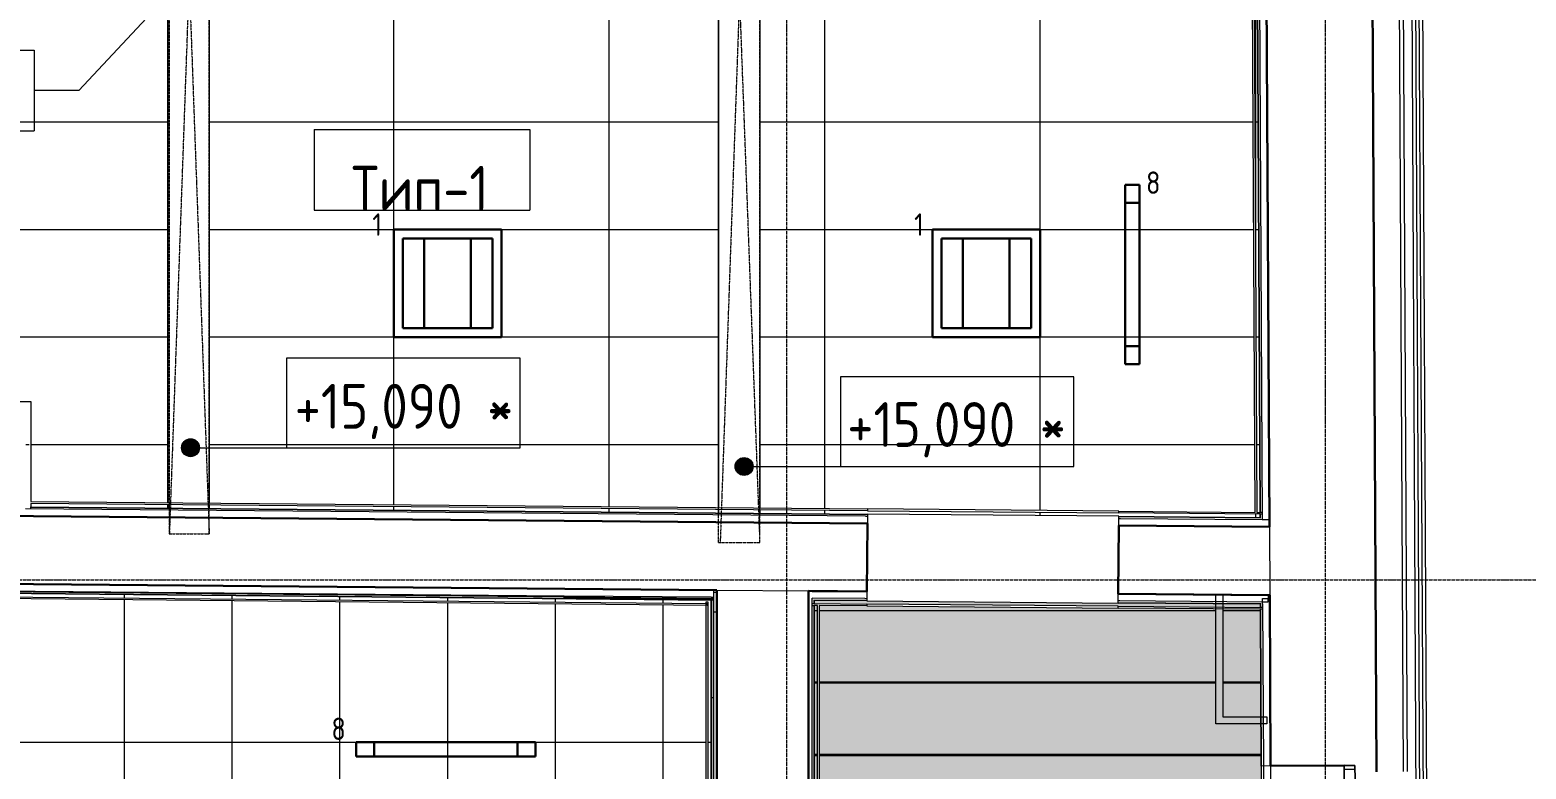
# Model space of a CAD drawing. Header units: millimetres. Extents: x -10051 to 73829, y -4843 to 44223.
# Drawn here: x -4216 to 4117, y 35489 to 39611 of the extents above; entities that cross this region are included whole.
import ezdxf

# ---------------------------------------------------------------- set-up
doc = ezdxf.new("R2010")
doc.units = ezdxf.units.MM
for name, pattern in [('ADSK_Линия сетки', [25, 20, -2.5, 0, -2.5]), ('ADSK_Штрих_ш3 п1_5', [4.5, 3, -1.5]), ('ADSK_Штрихпунктирная 2 точки_ш15 п1_5 п1_5 п1_5', [19.5, 15, -1.5, 0, -1.5, 0, -1.5])]:
    doc.linetypes.add(name, pattern=pattern)
for name, color, linetype, lineweight in [('_ Окна', 7, 'Continuous', 9), ('Аннотация', 7, 'Continuous', 20), ('Каркас', 7, 'Continuous', 18), ('Марки', 7, 'Continuous', 20), ('Окна', 7, 'Continuous', 9), ('Оси', 7, 'Continuous', 9), ('Отметки', 7, 'Continuous', 9), ('Потолки', 7, 'Continuous', 9), ('Потолки штриховка', 7, 'Continuous', 9), ('Стены внутренние', 7, 'Continuous', 18), ('Стены наружные', 7, 'Continuous', 18), ('Стены несущие', 7, 'Continuous', 30), ('Стены отделка', 7, 'Continuous', 30), ('Стены штриховка', 7, 'Continuous', 9)]:
    doc.layers.add(name, color=color, linetype=linetype, lineweight=lineweight)
doc.layers.add('Линии', color=7, linetype='Continuous', lineweight=9, true_color=0x00a600)
doc.styles.add('GOST Common_2', font='GOST_Common.ttf', dxfattribs={"width": 0.9, "height": 250})
doc.styles.add('GOST Common_4', font='GOST_Common.ttf', dxfattribs={"width": 0.9, "height": 200})
doc.styles.add('GOST Common_B', font='', dxfattribs={"width": 0.9, "height": 250})
doc.styles.get('GOST Common_B').set_extended_font_data('GOST Common', bold=True)

# ---------------------------------------------------------------- blocks, each defined once
blk = doc.blocks.new('окно трехпол с фрамугой - 1700-2320_h_ _нов_-4648254-План потолков 4-го этажа')
at = {"layer": '_ Окна', "lineweight": 18}
for p, q in [((-870, 115), (-870, 175)), ((-870, 175), (-790, 175)), ((-790, 175), (-790, 115)), ((-430, 115), (-430, 175)), ((-430, 175), (-370, 175)), ((-370, 175), (-370, 115)), ((370, 115), (370, 175)), ((370, 175), (430, 175)), ((430, 175), (430, 115)), ((790, 175), (790, 115)), ((870, 175), (790, 175)), ((870, 115), (870, 175)), ((-790, 115), (-870, 115)), ((-370, 115), (-430, 115)), ((430, 115), (370, 115)), ((790, 115), (870, 115))]:
    blk.add_line(p, q, dxfattribs=at)
at = {"layer": '_ Окна'}
for p, q in [((-850, 115), (-850, 175)), ((850, 115), (850, 175)), ((-790, 145), (-430, 145)), ((-370, 145), (370, 145)), ((430, 145), (790, 145))]:
    blk.add_line(p, q, dxfattribs=at)
at = {"layer": 'Окна'}
for p, q in [((-870, 175), (-870, 115)), ((-790, 175), (-870, 175)), ((-790, 175), (-430, 175)), ((-370, 175), (-430, 175)), ((-370, 175), (370, 175)), ((430, 175), (370, 175)), ((430, 175), (790, 175)), ((870, 175), (790, 175)), ((870, 115), (870, 175)), ((-870, 115), (-790, 115)), ((-430, 115), (-790, 115)), ((-430, 115), (-370, 115)), ((370, 115), (-370, 115)), ((370, 115), (430, 115)), ((790, 115), (430, 115)), ((790, 115), (870, 115))]:
    blk.add_line(p, q, dxfattribs=at)
blk = doc.blocks.new('Высотные отметки - Рамка-12095-План потолков 4-го этажа')
at = {"layer": 'Аннотация'}
for p, q in [((-6.5, 0), (-6.5, 5)), ((-6.5, 5), (6.5, 5)), ((6.5, 5), (6.5, 0)), ((6.5, 0), (-6.5, 0))]:
    blk.add_line(p, q, dxfattribs=at)
blk = doc.blocks.new('ADSK_Марка_Потолок - ADSK_Марка и Смещение от уровня-155896-План потолков 4-го этажа')
at = {"layer": 'Марки'}
for p, q in [((-6, 4.5), (-6, 0)), ((-6, 4.5), (6, 4.5)), ((6, 4.5), (6, 0)), ((-6, 0), (6, 0))]:
    blk.add_line(p, q, dxfattribs=at)

msp = doc.modelspace()

# ---------------------------------------------------------------- hatches: boundary and pattern name
at = {"layer": 'Отметки'}
h = msp.add_hatch(color=256, dxfattribs=at)
edge = h.paths.add_edge_path()
edge.add_arc((-3321.861, 37281.011), 50, 0, 360)
h = msp.add_hatch(color=256, dxfattribs=at)
edge = h.paths.add_edge_path()
edge.add_arc((-238.704, 37176.461), 50, 0, 360)
at = {"layer": 'Потолки штриховка', "lineweight": 18}
h = msp.add_hatch(dxfattribs=at)
h.set_pattern_fill('FP_13', color=256, style=0, pattern_type=2)
h.set_pattern_definition([(0, (-2190, 40298), (0, -600), []), (270, (-2190, 40298), (-1200, -7e-14), [])])
h.paths.add_polyline_path([(2635.119, 36892.27), (2634.974, 36910.272), (-151.812, 36934.741), (-151.812, 36916.74), (2635.026, 36892.271)])
h.paths.add_polyline_path([(2637.13, 36890.252), (2637.026, 36892.253), (2635.137, 36892.253), (2637.119, 36890.263)])
h.paths.add_polyline_path([(-381.812, 36918.76), (-381.812, 36936.76), (-3217.788, 36961.661), (-3217.788, 36943.66), (-390, 36918.832)])
h.paths.add_polyline_path([(2634.974, 36920.273), (2605.4, 42610.684), (2587.452, 42610.684), (2617.452, 36920.426)])
h.paths.add_polyline_path([(2606.972, 36920.518), (2577.45, 42610.872), (-151.812, 42629.201), (-151.812, 36944.741), (2605.452, 36920.532)])
h.paths.add_polyline_path([(-3447.788, 36945.68), (-3447.788, 36963.681), (-4211.225, 36970.384), (-4211.225, 36952.383), (-3464.903, 36945.83)])
h.paths.add_polyline_path([(-381.812, 36946.761), (-381.812, 42630.746), (-3217.788, 42649.792), (-3217.788, 36971.661), (-840.311, 36950.787)])
h.paths.add_polyline_path([(-4239.225, 36952.629), (-4221.225, 36952.629), (-4221.225, 37528.058), (-6357.788, 37528.058), (-6357.733, 37510.058), (-4241.225, 37510.058), (-4241.225, 37508.058), (-4239.225, 37507.818), (-4239.225, 36970.384)])
h.paths.add_polyline_path([(-4239.225, 36950.629), (-4239.385, 36952.471), (-4241.225, 36950.646)])
h.paths.add_polyline_path([(-3447.788, 36973.681), (-3447.788, 42651.337), (-6357.788, 42670.881), (-6357.788, 37538.058), (-4211.225, 37538.058), (-4211.225, 36980.384), (-3504.84, 36974.182)])
h.paths.add_polyline_path([(-6385.788, 37510.058), (-6367.788, 37510.058), (-6367.788, 42670.948), (-6385.788, 42670.881), (-6385.788, 37528.058)])
h.paths.add_polyline_path([(-6385.788, 37508.058), (-6385.788, 37510.058), (-6387.788, 37508.058)])
h.paths.add_polyline_path([(2605.307, 42638.685), (2607.307, 42638.685), (2607.229, 42640.605), (2605.4, 42638.779)])
h.paths.add_polyline_path([(2605.4, 42620.684), (2605.307, 42638.685), (-151.812, 42657.202), (-151.812, 42639.202), (2605.307, 42620.685)])
h.paths.add_polyline_path([(-381.812, 42640.746), (-381.812, 42658.747), (-3217.788, 42677.793), (-3217.788, 42659.793), (-396.587, 42640.846)])
h.paths.add_polyline_path([(-3447.788, 42661.337), (-3447.788, 42679.338), (-6385.788, 42699.069), (-6385.386, 42681.066), (-3452.43, 42661.369)])
h.paths.add_polyline_path([(-6385.788, 42699.069), (-6387.788, 42701.083), (-6387.788, 42699.083)])
h = msp.add_hatch(dxfattribs=at)
h.set_pattern_fill('FP_44', color=256, style=0, pattern_type=2)
h.set_pattern_definition([(90, (-11490, 28439), (600, -4e-14), []), (0, (-11490, 28439), (0, -1200), [])])
h.paths.add_polyline_path([(-426.959, 20807.703), (-422, 20807.703), (-422, 20940.136), (-747, 20940.136), (-747, 20807.703), (-590, 20807.703)])
h.paths.add_polyline_path([(-3754.205, 20807.703), (-835, 20807.703), (-835, 21028.136), (-422, 21028.136), (-422, 24611.087), (-425, 24611.087), (-425, 21199.703), (-435, 21199.703), (-435, 24611.087), (-6357.788, 24611.087), (-6357.788, 21321.703), (-4586.435, 21321.703), (-4586.232, 21053.636), (-835, 21053.636), (-835, 21043.636), (-4586.435, 21043.636), (-4586.435, 20807.703), (-4336.983, 20807.703)])
h.paths.add_polyline_path([(-4614.435, 20807.703), (-4596.435, 20807.703), (-4596.435, 21311.703), (-6357.788, 21311.703), (-6357.788, 21293.703), (-4616.435, 21293.703), (-4615.367, 21291.703), (-4614.435, 21291.703), (-4614.435, 21043.636)])
h.paths.add_polyline_path([(-6385.788, 21293.703), (-6367.788, 21293.703), (-6367.788, 24611.087), (-6385.788, 24611.087), (-6385.788, 21565.578)])
h.paths.add_polyline_path([(-6387.788, 21291.703), (-6385.788, 21291.703), (-6385.788, 21293.703)])
h.paths.add_polyline_path([(-3690, 24841.087), (-435, 24841.087), (-435, 28618.534), (-6357.788, 28618.534), (-6357.788, 24841.087), (-4336.983, 24841.087)])
h.paths.add_polyline_path([(-422, 24841.087), (-422, 28618.534), (-425, 28618.534), (-425, 24841.087)])
h.paths.add_polyline_path([(-6367.788, 24841.087), (-6367.788, 28618.534), (-6385.788, 28618.534), (-6385.788, 24841.087)])
h.paths.add_polyline_path([(-1423.09, 28848.534), (-1004, 28848.534), (-1004, 31250.381), (-450, 31250.381), (-450, 32618.341), (-6357.788, 32618.341), (-6357.788, 28848.534), (-1887.348, 28848.534)])
h.paths.add_polyline_path([(-991, 28848.534), (-991, 31225.381), (-985, 31225.381), (-985, 31240.381), (-994, 31240.381), (-994, 28848.534)])
h.paths.add_polyline_path([(-6385.788, 28848.534), (-6367.788, 28848.534), (-6367.788, 32618.341), (-6385.788, 32618.341), (-6385.788, 28853.803)])
h.paths.add_polyline_path([(-440, 31250.381), (-422, 31250.895), (-422, 32618.341), (-440, 32618.341), (-440, 31250.565)])
h.paths.add_polyline_path([(-6385.788, 32848.341), (-6367.788, 32848.341), (-6367.788, 36459.276), (-6385.788, 36459.18), (-6385.788, 32855.553)])
h.paths.add_polyline_path([(-6357.788, 32848.341), (-450, 32848.341), (-450, 36402.069), (-6357.788, 36459.18), (-6357.788, 32872.381)])
h.paths.add_polyline_path([(-440, 32848.341), (-422, 32848.341), (-422, 36429.8), (-6385.788, 36486.815), (-6385.788, 36469.451), (-450, 36412.07), (-450, 36421.877), (-440, 36421.877), (-440, 32971.818)])
h.paths.add_polyline_path([(-1240.009, 36449.708), (-1240.056, 36454.277), (-5351.294, 36489.452), (-1240.056, 36449.708)])
h.paths.add_polyline_path([(-6385.788, 36487.452), (-6385.788, 36489.452), (-6387.769, 36489.452)])
h = msp.add_hatch(dxfattribs=at)
h.set_pattern_fill('FP_23', color=256, style=0, pattern_type=2)
h.set_pattern_definition([(0, (0, 762), (762, 76.2), [7.62, -373.38, 7.62, -373.38]), (0, (76.2, 91.44), (762, 76.2), [7.62, -220.98, 7.62, -525.78]), (0, (152.4, 106.68), (762, 76.2), [7.62, -68.58, 7.62, -678.18]), (0, (457.2, 60.96), (762, 76.2), [7.62, -220.98, 7.62, -525.78]), (0, (533.4, 45.72), (762, 76.2), [7.62, -68.58, 7.62, -678.18])])
h.paths.add_polyline_path([(2717.689, 20527.703), (2719.689, 20527.703), (2717.679, 20529.703)])
h.paths.add_polyline_path([(152, 20527.703), (152, 20529.703), (150, 20527.703)])
h.paths.add_polyline_path([(152, 20529.703), (170, 20529.703), (170, 36401.895), (152, 36400.995), (152, 20532.703)])
h.paths.add_polyline_path([(2717.679, 20529.703), (2640.362, 35740.947), (2387.87, 35740.947), (2387.87, 36382.421), (180, 36401.807), (180, 20542.703), (2709.638, 20542.703), (2709.638, 20532.703), (180, 20532.703), (180, 20529.703), (2713.74, 20529.703)])
h.paths.add_polyline_path([(2607.948, 35780.947), (2640.158, 35780.947), (2637.061, 36380.233), (2427.87, 36382.07), (2427.87, 35780.947)])
h.paths.add_polyline_path([(2636.97, 36408.235), (2638.97, 36408.235), (2638.872, 36410.13), (2637.061, 36408.326)])
h.paths.add_polyline_path([(2637.061, 36390.234), (2636.97, 36408.235), (2427.87, 36410.071), (2427.87, 36392.071), (2636.97, 36390.235)])
h.paths.add_polyline_path([(152, 36430.054), (150, 36432.072), (150, 36430.072)])
h.paths.add_polyline_path([(2387.87, 36392.422), (2387.87, 36410.422), (152, 36429.483), (152, 36412.053), (2073.583, 36395.181)])
at = {"layer": 'Стены внутренние'}
for points in [[(2387.87, 35780.947), (2427.87, 35780.947), (2427.87, 36422.072), (2387.87, 36422.423), (2387.87, 35997.964)], [(2652.362, 35740.947), (2652.158, 35780.947), (2387.87, 35780.947), (2387.87, 35740.947), (2648.971, 35740.947)]]:
    msp.add_hatch(color=256, dxfattribs=at).paths.add_polyline_path(points)

# ---------------------------------------------------------------- linework, layer by layer
at = {"layer": 'Каркас', "color": 8, "linetype": 'ADSK_Штрих_ш3 п1_5', "lineweight": 9, "true_color": 0x808080}
for p, q in [((-3447.788, 42651.337), (-3447.788, 36973.681)), ((-3217.788, 42649.792), (-3217.788, 36971.661)), ((-381.812, 42630.746), (-381.812, 36946.761)), ((-151.812, 42629.201), (-151.812, 36944.741)), ((-3447.788, 36963.681), (-3447.788, 36945.68)), ((-3217.788, 36961.661), (-3217.788, 36943.66)), ((-381.812, 36936.76), (-381.812, 36918.76)), ((-151.812, 36934.741), (-151.812, 36916.74)), ((151.994, 36373.838), (170, 36373.838)), ((179.97, 36373.838), (2387.87, 36373.838)), ((2427.87, 36373.838), (2637.145, 36373.838)), ((151.908, 35969.838), (170, 35969.838)), ((170, 35973.838), (151.909, 35973.838)), ((2387.87, 35973.838), (180, 35973.838)), ((180, 35969.838), (2387.87, 35969.838)), ((2639.178, 35973.838), (2427.87, 35973.838)), ((2427.87, 35969.838), (2639.198, 35969.838)), ((151.822, 35565.838), (170, 35565.838)), ((170, 35569.838), (151.823, 35569.838)), ((2641.377, 35569.838), (180, 35569.838)), ((180, 35565.838), (2641.388, 35565.838))]:
    msp.add_line(p, q, dxfattribs=at)
at = {"layer": 'Линии', "color": 7, "linetype": 'ADSK_Штрихпунктирная 2 точки_ш15 п1_5 п1_5 п1_5'}
for p, q in [((-3441.394, 42990.327), (-3217.788, 36801.154)), ((-3441.394, 42990.327), (-3441.394, 36801.154)), ((-3437.788, 36801.154), (-3217.788, 42990.327)), ((-3217.788, 36801.154), (-3217.788, 42990.327)), ((-381.812, 36752.028), (-381.812, 42993.863)), ((-151.812, 36804.689), (-381.812, 42993.863)), ((-151.812, 42993.863), (-371.812, 36752.028)), ((-151.812, 36752.028), (-151.812, 42993.863)), ((-3441.394, 36801.154), (-3217.788, 36801.154)), ((-381.812, 36752.028), (-151.812, 36752.028))]:
    msp.add_line(p, q, dxfattribs=at)
at = {"layer": 'Линии', "color": 5, "lineweight": 30, "true_color": 0x0000ff}
for p, q in [((1883.459, 38747.171), (1963.459, 38747.171)), ((1883.459, 37747.171), (1883.459, 38747.171)), ((1963.459, 38747.171), (1963.459, 37747.171)), ((1883.459, 38647.171), (1963.459, 38647.171)), ((-2190, 38498.011), (-1590, 38498.011)), ((-2190, 37898.011), (-2190, 38498.011)), ((-1590, 38498.011), (-1590, 37898.011)), ((810, 38498.011), (1410, 38498.011)), ((810, 37898.011), (810, 38498.011)), ((1410, 38498.011), (1410, 37898.011)), ((-1640, 38448.011), (-2140, 38448.011)), ((-2140, 38448.011), (-2140, 37948.011)), ((-2020, 38448.011), (-2020, 37948.011)), ((-1760, 38448.011), (-1760, 37948.011)), ((-1640, 37948.011), (-1640, 38448.011)), ((1360, 38448.011), (860, 38448.011)), ((860, 38448.011), (860, 37948.011)), ((980, 38448.011), (980, 37948.011)), ((1240, 38448.011), (1240, 37948.011)), ((1360, 37948.011), (1360, 38448.011)), ((-2140, 37948.011), (-1640, 37948.011)), ((860, 37948.011), (1360, 37948.011)), ((-1590, 37898.011), (-2190, 37898.011)), ((1410, 37898.011), (810, 37898.011)), ((1963.459, 37847.171), (1883.459, 37847.171)), ((1963.459, 37747.171), (1883.459, 37747.171)), ((-2399.776, 35559.027), (-2399.776, 35639.027)), ((-2399.776, 35639.027), (-1399.776, 35639.027)), ((-2299.776, 35559.027), (-2299.776, 35639.027)), ((-1499.776, 35639.027), (-1499.776, 35559.027)), ((-1399.776, 35639.027), (-1399.776, 35559.027)), ((-1399.776, 35559.027), (-2399.776, 35559.027))]:
    msp.add_line(p, q, dxfattribs=at)
at = {"layer": 'Марки'}
for p, q in [((-3447.788, 39804.111), (-3943.277, 39273.351)), ((-3943.277, 39273.351), (-4192.344, 39273.351))]:
    msp.add_line(p, q, dxfattribs=at)
at = {"layer": 'Оси', "linetype": 'ADSK_Линия сетки'}
for p, q in [((-0.435, -3698.875), (-0.435, 44222.998)), ((2999.565, -3698.875), (2999.565, 44222.998)), ((-9251.096, 36545), (56004.853, 36545))]:
    msp.add_line(p, q, dxfattribs=at)
at = {"layer": 'Отметки', "lineweight": 20}
for p, q in [((-3321.861, 37281.011), (-2604.756, 37281.011)), ((-2604.756, 37281.011), (-2136.528, 37281.011)), ((-238.704, 37176.461), (637.963, 37176.461)), ((637.963, 37176.461), (947.805, 37176.461))]:
    msp.add_line(p, q, dxfattribs=at)
at = {"layer": 'Отметки'}
for centre in [(-3321.861, 37281.011), (-238.704, 37176.461)]:
    msp.add_circle(centre, 50, dxfattribs=at)
at = {"layer": 'Потолки'}
for p, q in [((-3447.788, 36973.681), (-3447.788, 42651.337)), ((-3217.788, 42649.792), (-3217.788, 36971.661)), ((-381.812, 36946.761), (-381.812, 42630.746)), ((-151.812, 42629.201), (-151.812, 36944.741)), ((-3447.788, 36945.68), (-3447.788, 36963.681)), ((-3217.788, 36961.661), (-3217.788, 36943.66)), ((-381.812, 36918.76), (-381.812, 36936.76)), ((-151.812, 36934.741), (-151.812, 36916.74))]:
    msp.add_line(p, q, dxfattribs=at)
at = {"layer": 'Стены внутренние'}
for p, q in [((449.202, 36929.464), (1849.148, 36917.172)), ((1849.235, 36927.172), (449.289, 36939.463)), ((-409.261, 36475), (-390, 36475)), ((444.548, 36399.484), (1844.494, 36387.192)), ((1844.582, 36397.192), (444.636, 36409.484)), ((2653.554, 35506.454), (2662.398, 33766.476)), ((2693.553, 35506.657), (2702.397, 33766.68))]:
    msp.add_line(p, q, dxfattribs=at)
at = {"layer": 'Стены наружные'}
for p, q in [((3540.011, 28336.01), (3465.064, 43080.984)), ((3560.05, 28336.112), (3485.103, 43081.015)), ((3580.032, 28336.213), (3505.085, 43081.045)), ((3599.897, 28362.663), (3525.219, 43054.763)), ((1848.99, 36899.173), (449.044, 36911.465)), ((444.794, 36427.483), (1844.74, 36415.191)), ((2641.554, 35506.393), (2650.398, 33766.415))]:
    msp.add_line(p, q, dxfattribs=at)
at = {"layer": 'Стены несущие'}
for p, q in [((3283.723, 35474.656), (3244.068, 43276.41)), ((2686.777, 36839.815), (2657.039, 42690.339)), ((448.587, 36859.467), (-6417.788, 36919.755)), ((448.587, 36859.467), (445.251, 36479.481)), ((1845.197, 36467.189), (1848.533, 36847.175)), ((1848.533, 36847.175), (1848.533, 36847.175)), ((2686.777, 36839.815), (1848.533, 36847.175)), ((-390, 36486.815), (-6417.788, 36539.741)), ((-390, 36486.815), (-390, 26994)), ((445.251, 36479.481), (120, 36482.337)), ((120, 36482.337), (120, 26994)), ((140, 36482.161), (445.251, 36479.481)), ((2688.709, 36459.783), (1845.197, 36467.189)), ((1845.197, 36467.189), (2679.319, 36459.865)), ((2688.709, 36459.783), (2693.553, 35506.657)), ((3103.548, 35508.741), (2693.553, 35506.657))]:
    msp.add_line(p, q, dxfattribs=at)
at = {"layer": 'Стены отделка', "lineweight": 9}
for p, q in [((3413.212, 43445.278), (3453.721, 35475.521)), ((2657.039, 42690.339), (2687.186, 36879.466)), ((2606.972, 36920.518), (2577.45, 42610.872)), ((2587.451, 42610.805), (2616.973, 36920.431)), ((2634.974, 36920.273), (2605.452, 42610.684)), ((2617.245, 42650.605), (2647.187, 36879.259)), ((-6357.788, 37538.058), (-4211.225, 37538.058)), ((-4211.225, 37538.058), (-4211.225, 36980.384)), ((-4211.225, 36980.384), (449.289, 36939.463)), ((-4211.225, 36970.384), (-4211.225, 36952.383)), ((449.202, 36929.464), (-4211.225, 36970.384)), ((-4211.225, 36952.383), (449.044, 36911.465)), ((449.289, 36939.463), (449.202, 36929.464)), ((1849.148, 36917.172), (1849.235, 36927.172)), ((2635.026, 36910.272), (1849.148, 36917.172)), ((1849.235, 36927.172), (2606.972, 36920.518)), ((2616.973, 36920.431), (2634.974, 36920.273)), ((437.939, 36899.562), (448.938, 36899.465)), ((449.044, 36911.465), (448.587, 36859.467)), ((1848.533, 36847.175), (1848.99, 36899.173)), ((1848.884, 36887.173), (1857.884, 36887.094)), ((1848.99, 36899.173), (2635.119, 36892.27)), ((2635.119, 36892.27), (2635.026, 36910.272)), ((2647.182, 36880.164), (2687.739, 36879.808)), ((2687.186, 36879.466), (2647.187, 36879.259)), ((2687.388, 36839.809), (2686.777, 36839.815)), ((2687.739, 36879.808), (2687.388, 36839.809)), ((-1239.968, 36454.276), (-6420.187, 36499.76)), ((-6397.788, 36499.568), (-415.942, 36441.742)), ((-416.058, 36429.742), (-6385.788, 36487.452)), ((-6385.788, 36469.451), (-444.952, 36412.021)), ((-445.048, 36402.021), (-6357.788, 36459.18)), ((-1240.074, 36442.277), (-1239.968, 36454.276)), ((-422, 36435.094), (-1240.074, 36442.277)), ((-450, 31250.381), (-450, 36421.877)), ((-450, 36421.877), (-440, 36421.877)), ((-440, 36421.877), (-440, 31250.381)), ((-422, 31250.381), (-422, 36435.742)), ((-422, 36435.742), (-410, 36435.742)), ((-415.942, 36441.742), (-416.058, 36429.742)), ((-409.296, 36446.983), (-410, 36446.989)), ((-410, 36446.989), (-410, 28679.319)), ((-408.945, 36486.981), (-409.296, 36446.983)), ((120, 36482.337), (140, 36482.337)), ((140, 36482.337), (140, 36482.161)), ((140, 36430.159), (140, 36442.16)), ((444.794, 36427.483), (152, 36430.054)), ((152, 36430.054), (152, 36412.053)), ((444.899, 36439.483), (433.9, 36439.579)), ((444.899, 36439.483), (444.794, 36427.483)), ((445.251, 36479.481), (444.899, 36439.483)), ((1844.74, 36415.191), (1844.845, 36427.191)), ((2636.97, 36408.235), (1844.74, 36415.191)), ((1844.845, 36427.191), (1845.197, 36467.189)), ((1853.845, 36427.112), (1844.845, 36427.191)), ((2387.87, 35740.947), (2387.87, 36462.424)), ((2427.87, 36462.073), (2427.87, 35780.947)), ((2648.807, 36440.215), (2688.807, 36440.418)), ((2648.96, 36410.13), (2648.807, 36440.215)), ((2678.968, 36419.867), (2648.91, 36420.131)), ((2679.319, 36459.865), (2678.968, 36419.867)), ((-444.952, 36412.021), (-445.048, 36402.021)), ((-410, 36366.636), (-390, 36366.636)), ((152, 36412.053), (444.636, 36409.484)), ((152, 36402.053), (152, 26994)), ((170, 36401.895), (152, 36402.053)), ((170, 26994), (170, 36401.895)), ((444.548, 36399.484), (180, 36401.807)), ((180, 36401.807), (180, 26994)), ((444.636, 36409.484), (444.548, 36399.484)), ((1844.494, 36387.192), (1844.582, 36397.192)), ((2637.112, 36380.233), (1844.494, 36387.192)), ((1844.582, 36397.192), (2637.061, 36390.234)), ((2637.061, 36390.234), (2636.97, 36408.235)), ((2641.554, 35506.393), (2637.112, 36380.233)), ((-410, 35887.098), (-422, 35887.098)), ((2427.87, 35780.947), (2672.159, 35780.947)), ((2672.159, 35780.947), (2672.159, 35740.947)), ((2672.159, 35740.947), (2387.87, 35740.947)), ((2693.553, 35506.657), (2641.554, 35506.393))]:
    msp.add_line(p, q, dxfattribs=at)
at = {"layer": 'Стены штриховка'}
for p, q in [((3433.721, 35475.419), (3394.075, 43275.402)), ((2636.974, 36920.255), (2607.452, 42610.67)), ((437.939, 36899.562), (-4241.225, 36940.646)), ((-4211.225, 36940.383), (-4211.225, 36952.383)), ((-4211.225, 36950.383), (449.026, 36909.465)), ((2646.974, 36920.167), (2634.974, 36920.273)), ((1848.972, 36897.173), (2637.13, 36890.252)), ((1857.884, 36887.094), (2647.182, 36880.164)), ((2647.026, 36910.166), (2635.026, 36910.272)), ((2637.13, 36890.252), (2637.026, 36910.254)), ((2686.777, 36839.815), (2688.709, 36459.783)), ((-416.039, 36431.742), (-6387.788, 36489.471)), ((-420, 36437.076), (-1240.056, 36444.277)), ((-422, 36447.094), (-1239.968, 36454.276)), ((-420, 36447.077), (-410, 36446.989)), ((-420, 36437.076), (-420, 31250.381)), ((-390, 36486.815), (120, 36482.337)), ((433.9, 36439.579), (140, 36442.16)), ((140, 26994), (140, 36430.159)), ((444.812, 36429.483), (150, 36432.072)), ((150, 36432.072), (150, 36412.071)), ((2638.96, 36410.218), (1844.758, 36417.191)), ((2648.91, 36420.131), (1853.845, 36427.112)), ((140, 36412.159), (152, 36412.053)), ((140, 36402.158), (152, 36402.053)), ((150, 36402.07), (150, 26994)), ((2649.062, 36390.128), (2637.061, 36390.234)), ((2649.113, 36380.128), (2637.112, 36380.233)), ((2639.061, 36390.216), (2638.96, 36410.218)), ((2643.554, 35506.403), (2639.112, 36380.215)), ((2648.96, 36410.13), (2653.554, 35506.454))]:
    msp.add_line(p, q, dxfattribs=at)

# ---------------------------------------------------------------- block references
at = {"layer": 'Аннотация', "extrusion": (0, 0, -1), "xscale": 99.99999999999993, "yscale": 99.99999999999993, "zscale": 99.99999999999993}
msp.add_blockref('Высотные отметки - Рамка-12095-План потолков 4-го этажа', (2136.528, 37281.011), dxfattribs=at)
at = {"layer": 'Марки', "xscale": 99.99999999999993, "yscale": 99.99999999999993, "zscale": 99.99999999999993}
for p in [(-4792.344, 39048.351), (-2032.742, 38605.38)]:
    msp.add_blockref('ADSK_Марка_Потолок - ADSK_Марка и Смещение от уровня-155896-План потолков 4-го этажа', p, dxfattribs=at)
at = {"layer": 'Окна', "rotation": 270.2912255442423}
msp.add_blockref('окно трехпол с фрамугой - 1700-2320_h_ _нов_-4648254-План потолков 4-го этажа', (2992.971, 34638.168), dxfattribs=at)
at = {"layer": 'Отметки', "lineweight": 20, "extrusion": (0, 0, -1), "xscale": 99.99999999999993, "yscale": 99.99999999999993, "zscale": 99.99999999999993}
msp.add_blockref('Высотные отметки - Рамка-12095-План потолков 4-го этажа', (-947.805, 37176.461), dxfattribs=at)

# ---------------------------------------------------------------- texts
at = {"layer": 'Аннотация', "lineweight": 9, "char_height": 125, "width": 175.5, "attachment_point": 5, "line_spacing_factor": 1.022766, "style": 'GOST Common_4'}
for s, insert in [('\\pt180,360,540,720,900,1080,1260,1440,1620,1800,1980,2160,2340,2520,2700,2880,3060,3240,3420,3600,3780,3960,4140,4320,4500,4680,4860,5040,5220,5400,5580,5760;8 ', (2040.226, 38759.078)), ('\\pt180,360,540,720,900,1080,1260,1440,1620,1800,1980,2160,2340,2520,2700,2880,3060,3240,3420,3600,3780,3960,4140,4320,4500,4680,4860,5040,5220,5400,5580,5760;1 ', (-2282.254, 38525.144)), ('\\pt180,360,540,720,900,1080,1260,1440,1620,1800,1980,2160,2340,2520,2700,2880,3060,3240,3420,3600,3780,3960,4140,4320,4500,4680,4860,5040,5220,5400,5580,5760;1 ', (735.022, 38525.144)), ('\\pt180,360,540,720,900,1080,1260,1440,1620,1800,1980,2160,2340,2520,2700,2880,3060,3240,3420,3600,3780,3960,4140,4320,4500,4680,4860,5040,5220,5400,5580,5760;8 ', (-2496.939, 35714.085))]:
    msp.add_mtext(s, dxfattribs=dict(at, insert=insert))
at = {"layer": 'Марки', "lineweight": 9, "insert": (-2043.373, 38727.535), "char_height": 250, "width": 792, "attachment_point": 5, "line_spacing_factor": 1.022766, "style": 'GOST Common_B'}
msp.add_mtext('\\pt1143,2286,3429,4572,5715,6858,8001,9144,10287,11430,12573,13716,14859,16002,17145,18288,19431,20574,21717,22860,24003,25146,26289,27432,28575,29718,30861,32004,33147,34290,35433,36576;Тип-1', dxfattribs=at)
at = {"layer": 'Отметки', "lineweight": 20, "char_height": 250, "width": 1442.16184, "attachment_point": 1, "line_spacing_factor": 1.022761, "style": 'GOST Common_2'}
for insert in [(-2741.647, 37637.14), (335.9, 37535.525)]:
    msp.add_mtext('+15,090 *', dxfattribs=dict(at, insert=insert))

doc.saveas('drawing.dxf')
